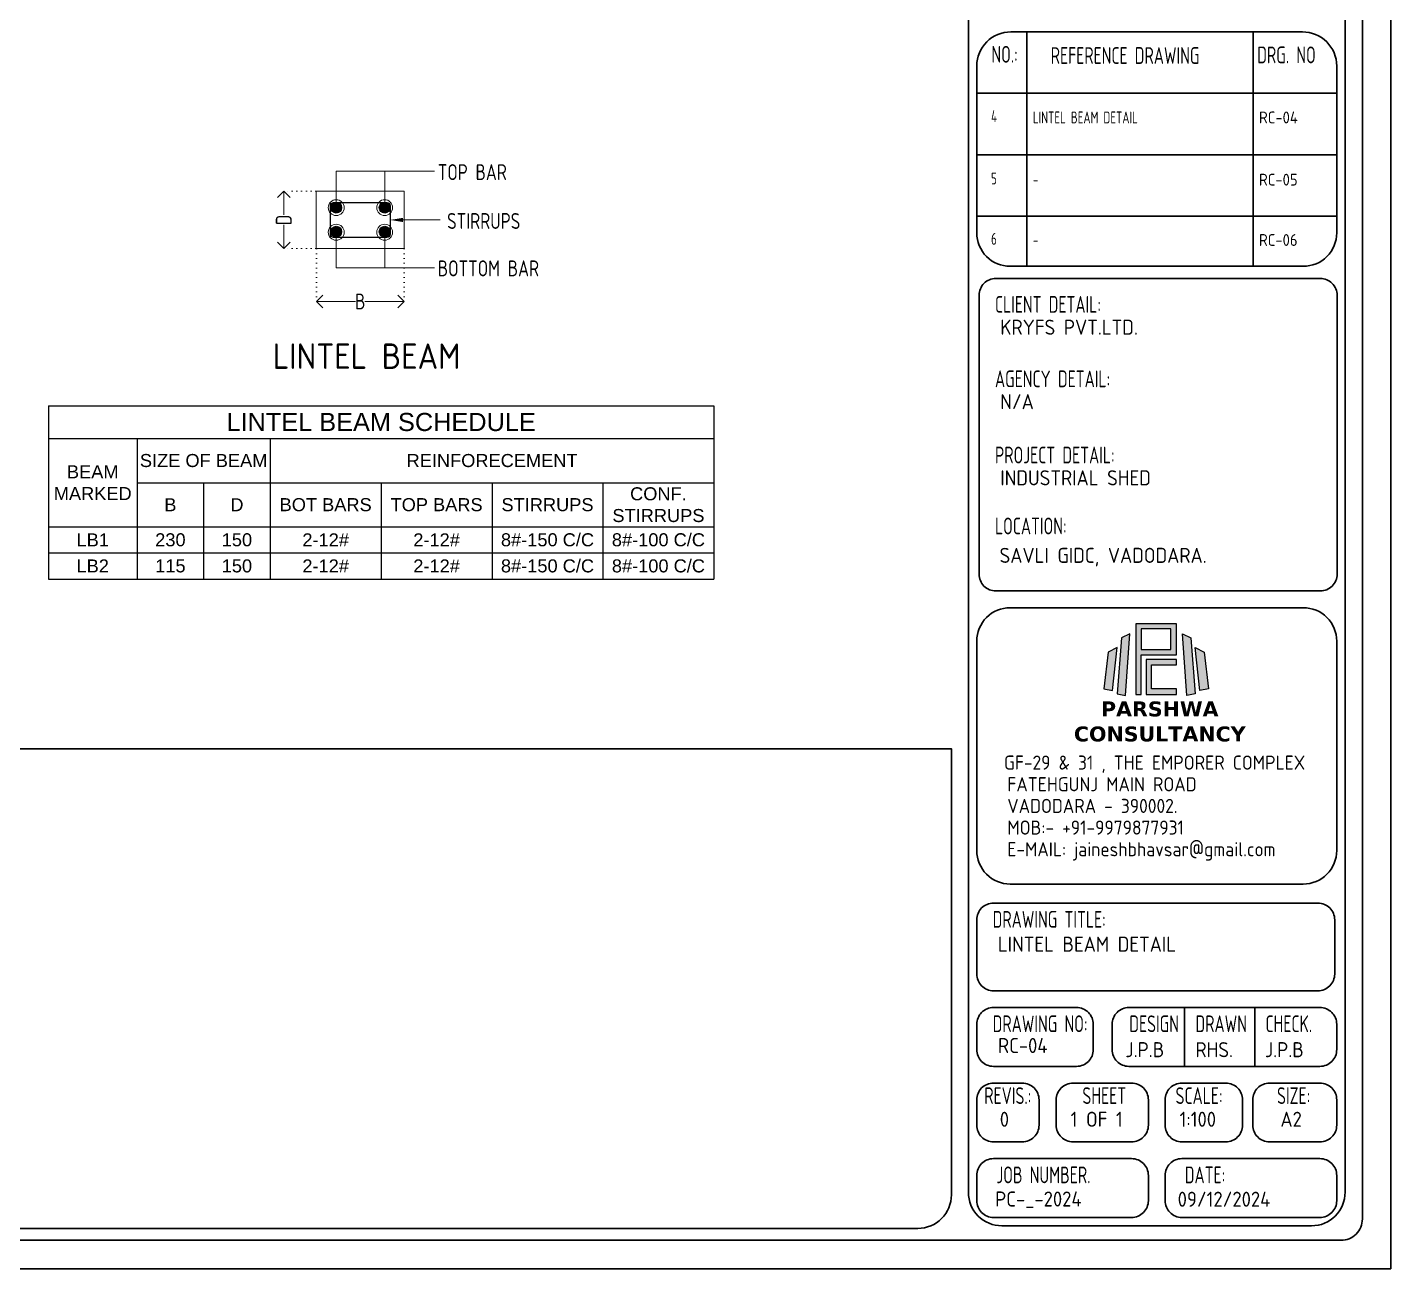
# Model space of a CAD drawing. Header units: inches. Extents: x -605 to 2991212, y -2872845 to 0.
# Drawn here: x 2727466 to 2779458, y -2732467 to -2685137 of the extents above; entities that cross this region are included whole.
import ezdxf
from ezdxf import colors
from ezdxf.entities.mleader import LeaderData, LeaderLine
from ezdxf.math import Vec2, Vec3

# ---------------------------------------------------------------- set-up
doc = ezdxf.new("R2010")
doc.units = ezdxf.units.IN
doc.header["$LTSCALE"] = 600
doc.header["$MEASUREMENT"] = 0
for name, pattern in [('$AUDIT_BAD_LTYPE8', [0]), ('CONTINOUS', [0]), ('DOT2', [0.125, 0, -0.125])]:
    doc.linetypes.add(name, pattern=pattern)
for name, color, linetype, lineweight in [('beam', 2, 'Continuous', 13), ('rDIMension', 1, 'Continuous', 18), ('rRCC 2', 40, 'Continuous', 15), ('rSHEET', 2, 'Continuous', 30), ('rTEXT 5', 6, 'Continuous', 40)]:
    doc.layers.add(name, color=color, linetype=linetype, lineweight=lineweight)
doc.layers.add('RC BEAM', color=130, linetype='Continuous')
doc.layers.add('see level', color=2, linetype='Continuous')
doc.layers.add('rFOUNDATION', color=7, linetype='CONTINOUS', lineweight=15, true_color=0xd26722)
doc.styles.add('DIM', font='geniso.shx', dxfattribs={"width": 0.85})
doc.styles.get("Standard").update_dxf_attribs({"font": 'arial.ttf'})
doc.styles.add('TEXT3', font='geniso.shx')
doc.styles.add('TEXT3 0.75NA', font='geniso.shx', dxfattribs={"width": 0.75})
doc.styles.add('TEXT5', font='geniso.shx')
doc.dimstyles.new('ST-100', dxfattribs={"dimscale": 100, "dimtxt": 2.5, "dimasz": 2, "dimexe": 0.18, "dimexo": 0.0625, "dimgap": 0.2, "dimtad": 0, "dimdec": 0, "dimzin": 0, "dimdsep": 46, "dimtxsty": 'DIM', "dimblk": 'OPEN90', "dimcen": 0.09, "dimclrd": 256, "dimclrt": 7, "dimadec": 0, "dimazin": 0, "dimtfac": 1, "dimtdec": 0, "dimtofl": 0, "dimtmove": 0, "dimatfit": 3, "dimldrblk": 'OPEN90', "dimfxl": 1, "dimtolj": 1, "dimtzin": 0, "dimlwd": -1, "dimarcsym": 0})

# ---------------------------------------------------------------- blocks, each defined once
blk = doc.blocks.new('Q')
at = {"linetype": 'Continuous', "ltscale": 0.5}
h = blk.add_hatch(color=152, dxfattribs=at)
h.dxf.hatch_style = 1
h.paths.add_polyline_path([(9.79, 19.18), (9.79, 9.76), (10.5, 9.76), (10.5, 15.05), (15.19, 15.05), (15.19, 19.18)])
h.paths.add_polyline_path([(10.5, 18.5), (10.5, 15.72), (14.45, 15.72), (14.45, 18.5)], flags=16)
h = blk.add_hatch(color=10, dxfattribs=at)
h.dxf.hatch_style = 1
h.paths.add_polyline_path([(7.87, 17.31), (7.27, 9.83), (8.41, 9.62), (8.96, 17.82)])
h.paths.add_polyline_path([(17.1, 17.31), (17.7, 9.83), (16.56, 9.62), (16.01, 17.82)])
h = blk.add_hatch(color=152, dxfattribs=at)
h.dxf.hatch_style = 1
h.paths.add_polyline_path([(6.07, 15.37), (5.53, 10.52), (6.67, 10.29), (7.27, 16.02)])
h.paths.add_polyline_path([(18.9, 15.37), (19.44, 10.52), (18.3, 10.29), (17.7, 16.02)])
h = blk.add_hatch(color=152, dxfattribs=at)
h.dxf.hatch_style = 1
h.paths.add_polyline_path([(11.15, 14.43), (11.15, 9.76), (15.19, 9.76), (15.19, 10.52), (11.87, 10.52), (11.87, 13.69), (15.19, 13.69), (15.19, 14.43)])
at = {"color": 152, "linetype": 'Continuous'}
for points in [[(9.79, 19.18), (9.79, 9.76), (10.5, 9.76), (10.5, 15.05), (15.19, 15.05), (15.19, 19.18), (9.79, 19.18)], [(10.5, 18.5), (10.5, 15.72), (14.45, 15.72), (14.45, 18.5), (10.5, 18.5)], [(6.07, 15.37), (5.53, 10.52), (6.67, 10.29), (7.27, 16.02), (6.07, 15.37)], [(18.9, 15.37), (19.44, 10.52), (18.3, 10.29), (17.7, 16.02), (18.9, 15.37)], [(11.15, 14.43), (11.15, 9.76), (15.19, 9.76), (15.19, 10.52), (11.87, 10.52), (11.87, 13.69), (15.19, 13.69), (15.19, 14.43), (11.15, 14.43)]]:
    blk.add_lwpolyline(points, dxfattribs=at)
at = {"color": 10, "linetype": 'Continuous'}
for points in [[(7.87, 17.31), (7.27, 9.83), (8.41, 9.62), (8.96, 17.82), (7.87, 17.31)], [(17.1, 17.31), (17.7, 9.83), (16.56, 9.62), (16.01, 17.82), (17.1, 17.31)]]:
    blk.add_lwpolyline(points, dxfattribs=at)
at = {"linetype": 'Continuous', "insert": (1.32, 8.82), "char_height": 2, "attachment_point": 1}
blk.add_mtext_dynamic_manual_height_columns('\\pxqc;{\\fVerdana|b1|i0|c0|p34;\\C152;PARSHWA\\PCONSULTANCY }', width=23.282, gutter_width=1, heights=[6.3], dxfattribs=at)
blk = doc.blocks.new('_Open90')
at = {"color": 0, "linetype": 'ByBlock', "lineweight": -2}
for p, q in [((0, 0), (-1, 0)), ((-0.5, 0.5), (0, 0)), ((0, 0), (-0.5, -0.5))]:
    blk.add_line(p, q, dxfattribs=at)
blk = doc.blocks.new('*D35')
at = {"layer": 'Defpoints', "color": 0, "transparency": 16777216}
for p in [(1462142, -841619), (1461630, -842519), (1462142, -842519)]:
    blk.add_point(p, dxfattribs=at)
at = {"layer": 'rDIMension', "color": 0, "linetype": 'DOT2', "lineweight": -2, "transparency": 16777216}
for p, q in [((1462135, -841619), (1461612, -841619)), ((1462135, -842519), (1461612, -842519))]:
    blk.add_line(p, q, dxfattribs=at)
at = {"layer": 'rDIMension', "transparency": 16777216}
for p, q in [((1461630, -841819), (1461630, -841990)), ((1461630, -842319), (1461630, -842148))]:
    blk.add_line(p, q, dxfattribs=at)
at = {"layer": 'rDIMension', "transparency": 16777216, "xscale": 200, "yscale": 200, "zscale": 200}
for p, rotation in [((1461630, -841619), 90), ((1461630, -842519), 270)]:
    blk.add_blockref('_Open90', p, dxfattribs=dict(at, rotation=rotation))
at = {"layer": 'rDIMension', "color": 7, "transparency": 16777216, "insert": (1461630, -842069), "char_height": 250, "attachment_point": 5, "rotation": 90, "style": 'DIM'}
blk.add_mtext('\\A1;D', dxfattribs=at)
blk = doc.blocks.new('_Origin')
at = {"color": 0, "linetype": 'ByBlock', "lineweight": -2}
blk.add_line((0, 0), (-1, 0), dxfattribs=at)
blk.add_circle((0, 0), 0.5, dxfattribs=at)
blk = doc.blocks.new('*D36')
at = {"layer": 'Defpoints', "color": 0, "transparency": 16777216}
for p in [(1462142, -842519), (1463522, -842519), (1463522, -843350)]:
    blk.add_point(p, dxfattribs=at)
at = {"layer": 'rDIMension', "color": 0, "linetype": 'DOT2', "lineweight": -2, "transparency": 16777216}
for p, q in [((1462142, -842525), (1462142, -843368)), ((1463522, -842525), (1463522, -843368))]:
    blk.add_line(p, q, dxfattribs=at)
at = {"layer": 'rDIMension', "transparency": 16777216}
for p, q in [((1462342, -843350), (1462759, -843350)), ((1463322, -843350), (1462905, -843350))]:
    blk.add_line(p, q, dxfattribs=at)
at = {"layer": 'rDIMension', "transparency": 16777216, "xscale": 200, "yscale": 200, "zscale": 200, "rotation": 180}
blk.add_blockref('_Open90', (1462142, -843350), dxfattribs=at)
at = {"layer": 'rDIMension', "transparency": 16777216, "xscale": 200, "yscale": 200, "zscale": 200}
blk.add_blockref('_Open90', (1463522, -843350), dxfattribs=at)
at = {"layer": 'rDIMension', "color": 7, "transparency": 16777216, "insert": (1462832, -843350), "char_height": 250, "attachment_point": 5, "style": 'DIM'}
blk.add_mtext('\\A1;B', dxfattribs=at)
blk = doc.blocks.new('*T1852')
at = {"layer": 'see level', "color": 0, "linetype": 'ByBlock', "lineweight": -2}
for p, q in [((0, 0), (25378, 0)), ((0, 0), (0, -4619)), ((25378, 0), (25378, -6608)), ((0, -1252), (25378, -1252)), ((3384, -1252), (3384, -6608)), ((8459, -1252), (8459, -6608)), ((3384, -2936), (25378, -2936)), ((5921, -2936), (5921, -6608)), ((12689, -2936), (12689, -6608)), ((16919, -2936), (16919, -6608)), ((21148, -2936), (21148, -6608)), ((0, -4619), (25378, -4619)), ((0, -4619), (0, -6608)), ((0, -5613), (25378, -5613)), ((0, -6608), (25378, -6608))]:
    blk.add_line(p, q, dxfattribs=at)
at = {"layer": 'see level', "color": 0, "linetype": 'ByBlock', "attachment_point": 5}
for s, insert, char_height, width in [('LINTEL BEAM SCHEDULE', (12689, -626), 690.58, 25046.34), ('SIZE OF BEAM', (5921, -2094), 497.22, 4744.08), ('REINFORECEMENT', (16919, -2094), 497.22, 16587.07), ('BEAM MARKED', (1692, -2936), 497.22, 3052.23), ('CONF. STIRRUPS', (23263, -3777), 497.22, 3898.16), ('B', (4653, -3777), 497, 2206.3), ('D', (7190, -3777), 497, 2206.3), ('BOT BARS', (10574, -3777), 497.2, 3898.16), ('TOP BARS', (14804, -3777), 497.2, 3898.16), ('STIRRUPS', (19033, -3777), 497.2, 3898.16), ('LB1', (1692, -5116), 497.2, 3052.23), ('230', (4653, -5116), 497.2, 2206.3), ('150', (7190, -5116), 497.2, 2206.3), ('2-12#', (10574, -5116), 497.2, 3898.16), ('2-12#', (14804, -5116), 497.2, 3898.16), ('8#-150 C/C', (19033, -5116), 497.2, 3898.16), ('8#-100 C/C', (23263, -5116), 497.2, 3898.16), ('LB2', (1692, -6111), 497.2, 3052.23), ('115', (4653, -6111), 497.2, 2206.3), ('150', (7190, -6111), 497.2, 2206.3), ('2-12#', (10574, -6111), 497.2, 3898.16), ('2-12#', (14804, -6111), 497.2, 3898.16), ('8#-150 C/C', (19033, -6111), 497.2, 3898.16), ('8#-100 C/C', (23263, -6111), 497.2, 3898.16)]:
    blk.add_mtext(s, dxfattribs=dict(at, insert=insert, char_height=char_height, width=width))
blk = doc.blocks.new('L')
at = {"layer": 'RC BEAM', "linetype": 'Continuous', "ltscale": 0.5}
h = blk.add_hatch(color=256, dxfattribs=at)
h.dxf.hatch_style = 1
edge = h.paths.add_edge_path()
edge.add_arc((1462454.6, -841875.8), 85.2, 90, 450)
h = blk.add_hatch(color=256, dxfattribs=at)
h.dxf.hatch_style = 1
edge = h.paths.add_edge_path()
edge.add_arc((1463215.6, -841875.8), 85.2, 90, 450)
h = blk.add_hatch(color=256, dxfattribs=at)
h.dxf.hatch_style = 1
edge = h.paths.add_edge_path()
edge.add_arc((1462454.6, -842253.7), 85.2, 90, 450)
h = blk.add_hatch(color=256, dxfattribs=at)
h.dxf.hatch_style = 1
edge = h.paths.add_edge_path()
edge.add_arc((1463215.6, -842253.7), 85.2, 90, 450)
at = {"layer": 'beam', "linetype": 'Continuous', "ltscale": 0.5}
blk.add_lwpolyline([(1462141.6, -842519), (1463521.6, -842519), (1463521.6, -841619), (1462141.6, -841619)], close=True, dxfattribs=at)
at = {"layer": 'RC BEAM', "linetype": 'Continuous', "ltscale": 0.5}
blk.add_lwpolyline([(1462362.1, -842292), (1462362.1, -841846, -0.4142136), (1462413.2, -841794.9), (1463250.1, -841794.9, -0.4142136), (1463301.2, -841846), (1463301.2, -842292, -0.4142136), (1463250.1, -842343.1), (1462413.2, -842343.1, -0.4142136)], format="xyb", close=True, dxfattribs=at)
at = {"layer": 'RC BEAM', "linetype": '$AUDIT_BAD_LTYPE8', "ltscale": 0.5}
for centre in [(1462454.6, -841875.8), (1463215.6, -841875.8), (1462454.6, -842253.7), (1463215.6, -842253.7)]:
    blk.add_circle(centre, 85.2, dxfattribs=at)
at = {"layer": 'rRCC 2', "color": 7, "style": 'DIM', "width": 0.85}
for s, p in [('TOP BAR', (1464050, -841443.1)), ('STIRRUPS', (1464196.2, -842210.5)), ('BOTTOM BAR', (1464050, -842954.6))]:
    blk.add_text(s, height=250, dxfattribs=at).set_placement(p)
at = {"layer": 'rTEXT 5', "lineweight": 13, "style": 'TEXT5'}
blk.add_text('LINTEL BEAM', height=400, dxfattribs=at).set_placement((1461457.1, -844409))
at = {"layer": 'rDIMension'}
dim = blk.add_linear_dim(base=(1461630, -842519), p1=(1462141.6, -841619), p2=(1462141.6, -842519), angle=90, text='D', dimstyle='ST-100', dxfattribs=at)
dim.commit()
dim.dimension.update_dxf_attribs({"geometry": '*D35', "text_midpoint": (1461630, -842069)})
dim = blk.add_linear_dim(base=(1463521.6, -843349.9), p1=(1462141.6, -842519), p2=(1463521.6, -842519), text='B', dimstyle='ST-100', dxfattribs=at)
dim.commit()
dim.dimension.update_dxf_attribs({"geometry": '*D36', "text_midpoint": (1462831.6, -843349.9)})
at = {"linetype": 'ByBlock'}
ml = blk.add_multileader_mtext('Standard', dxfattribs=at)
ml.set_content('', color=256)
ml.set_leader_properties(color=2)
ml.set_arrow_properties(name='ORIGIN')
ml.build(insert=Vec2(0, 0))
ml.multileader.update_dxf_attribs({"text_top_attachment_type": 0, "text_bottom_attachment_type": 0, "dogleg_length": 0.36, "arrow_head_size": 250})
ctx = ml.context
ctx.base_point, ctx.char_height, ctx.arrow_head_size, ctx.landing_gap_size, ctx.plane_origin = Vec3(1463998.7, -841302.4), 0.36, 250, 0.18, Vec3(1462454.6, -841875.8)
notes = []
notes.append((ctx, [(0, (1, 1, 0), (1462454.6, -841302.4), (1, 0), 1544, [(0, [(1462454.6, -841875.8)], 256, [])])]))
ctx.mtext.insert, ctx.mtext.flow_direction = Vec3(1463998.9, -841302.2), 5
ml = blk.add_multileader_mtext('Standard', dxfattribs=at)
ml.set_content('', color=256)
ml.set_leader_properties(color=2)
ml.set_arrow_properties(name='ORIGIN')
ml.build(insert=Vec2(0, 0))
ml.multileader.update_dxf_attribs({"text_top_attachment_type": 0, "text_bottom_attachment_type": 0, "dogleg_length": 0.36, "arrow_head_size": 250})
ctx = ml.context
ctx.base_point, ctx.char_height, ctx.arrow_head_size, ctx.landing_gap_size, ctx.plane_origin = Vec3(1463844.2, -841302.4), 0.36, 250, 0.18, Vec3(1463215.6, -841875.8)
notes.append((ctx, [(0, (1, 1, 0), (1463215.6, -841302.4), (1, 0), 628.5, [(0, [(1463215.6, -841875.8)], 256, [])])]))
ctx.mtext.insert, ctx.mtext.flow_direction = Vec3(1463844.3, -841302.2), 5
ml = blk.add_multileader_mtext('Standard', dxfattribs=at)
ml.set_content('', color=256)
ml.set_leader_properties(color=3)
ml.build(insert=Vec2(0, 0))
ml.multileader.update_dxf_attribs({"text_top_attachment_type": 0, "text_bottom_attachment_type": 0, "dogleg_length": 0.36, "arrow_head_size": 200})
ctx = ml.context
ctx.base_point, ctx.char_height, ctx.arrow_head_size, ctx.landing_gap_size, ctx.plane_origin = Vec3(1464089, -842069), 0.36, 200, 0.18, Vec3(1463301.2, -842069)
notes.append((ctx, [(0, (1, 1, 0), (1464088.2, -842069), (1, 0), 0.72, [(0, [(1463301.2, -842069)], 256, [])])]))
ctx.mtext.insert, ctx.mtext.flow_direction = Vec3(1464089.1, -842068.8), 5
ml = blk.add_multileader_mtext('Standard', dxfattribs=at)
ml.set_content('', color=256)
ml.set_leader_properties(color=2)
ml.set_arrow_properties(name='ORIGIN')
ml.build(insert=Vec2(0, 0))
ml.multileader.update_dxf_attribs({"text_top_attachment_type": 0, "text_bottom_attachment_type": 0, "dogleg_length": 0.36, "arrow_head_size": 250})
ctx = ml.context
ctx.base_point, ctx.char_height, ctx.arrow_head_size, ctx.landing_gap_size, ctx.plane_origin = Vec3(1463998.7, -842819.3), 0.36, 250, 0.18, Vec3(1462454.6, -842262.2)
notes.append((ctx, [(0, (1, 1, 0), (1462454.6, -842819.3), (1, 0), 1544, [(0, [(1462454.6, -842262.2)], 256, [])])]))
ctx.mtext.insert, ctx.mtext.flow_direction = Vec3(1463998.9, -842819.1), 5
ml = blk.add_multileader_mtext('Standard', dxfattribs=at)
ml.set_content('', color=256)
ml.set_leader_properties(color=2)
ml.set_arrow_properties(name='ORIGIN')
ml.build(insert=Vec2(0, 0))
ml.multileader.update_dxf_attribs({"text_top_attachment_type": 0, "text_bottom_attachment_type": 0, "dogleg_length": 0.36, "arrow_head_size": 250})
ctx = ml.context
ctx.base_point, ctx.char_height, ctx.arrow_head_size, ctx.landing_gap_size, ctx.plane_origin = Vec3(1463844.2, -842819.3), 0.36, 250, 0.18, Vec3(1463215.6, -842262.2)
notes.append((ctx, [(0, (1, 1, 0), (1463215.6, -842819.3), (1, 0), 628.5, [(0, [(1463215.6, -842262.2)], 256, [])])]))
ctx.mtext.insert, ctx.mtext.flow_direction = Vec3(1463844.3, -842819.1), 5
for ctx, leaders in notes:
    for number, flags, end, landing, length, lines in leaders:
        leader = LeaderData()
        leader.index, (leader.has_last_leader_line, leader.has_dogleg_vector, leader.attachment_direction) = number, flags
        leader.last_leader_point, leader.dogleg_vector, leader.dogleg_length = Vec3(end), Vec3(landing), length
        for number, points, colour, breaks in lines:
            line = LeaderLine()
            line.index, line.vertices, line.color, line.breaks = number, Vec3.list(points), colors.encode_raw_color(colour), breaks
            leader.lines.append(line)
        ctx.leaders.append(leader)

msp = doc.modelspace()

# ---------------------------------------------------------------- linework, layer by layer
at = {"layer": 'rSHEET'}
for p, q in [((2765586.8, -2685311.5), (2765586.8, -2694250)), ((2774206.1, -2685311.5), (2774206.1, -2694250)), ((2777398.4, -2687652.5), (2763671.5, -2687652.5)), ((2777398.4, -2689993.5), (2763671.5, -2689993.5)), ((2777398.4, -2692334.6), (2763671.5, -2692334.6)), ((2771595.3, -2722509.3), (2771595.3, -2724751.4)), ((2774281.3, -2722509.3), (2774281.3, -2724751.4))]:
    msp.add_line(p, q, dxfattribs=at)
msp.add_lwpolyline([(2779457.8, -2732467.4), (2779457.8, -2618689.5), (2699008.7, -2618689.5), (2699008.7, -2732467.4)], close=True, dxfattribs=at)
for points in [[(2778376.2, -2730571.1), (2778376.2, -2620585.8, 0.4142136), (2777563.5, -2619773.1), (2700903, -2619773.1, 0.4142136), (2700090.3, -2620585.8), (2700090.3, -2730571.1, 0.4142136), (2700903, -2731383.8), (2777563.5, -2731383.8, 0.4142136)], [(2763352.2, -2675560.2), (2777717.6, -2675560.2), (2777717.6, -2729554.8, -0.4142136), (2776440.7, -2730831.7), (2764629.1, -2730831.7, -0.4142136), (2763352.2, -2729554.8)], [(2777398.4, -2686614), (2777398.4, -2692973, -0.4142136), (2776121.5, -2694250), (2764948.4, -2694250, -0.4142136), (2763671.5, -2692973), (2763671.5, -2686614, -0.4142136), (2764974, -2685311.5), (2776095.9, -2685311.5, -0.4142136)], [(2776774.5, -2706626.7), (2764399.2, -2706626.7, -0.4142136), (2763760.7, -2705988.2), (2763760.7, -2695353.7, -0.4142136), (2764399.2, -2694715.2), (2776774.5, -2694715.2, -0.4142136), (2777413, -2695353.7), (2777413, -2705988.2, -0.4142136)], [(2764948.4, -2707265.1), (2776121.5, -2707265.1, -0.4142136), (2777398.4, -2708542), (2777398.4, -2716522.8, -0.4142136), (2776121.5, -2717799.8), (2764948.4, -2717799.8, -0.4142136), (2763671.5, -2716522.8), (2763671.5, -2708542, -0.4142136)], [(2700536.5, -2712643.1), (2762705.1, -2712643.1), (2762705.1, -2729651.2, -0.4142136), (2761428.2, -2730928.1), (2701813.4, -2730928.1, -0.4142136), (2700536.5, -2729651.2)], [(2776682.6, -2721870.9), (2764309.9, -2721870.9, -0.4142136), (2763671.5, -2721232.4), (2763671.5, -2719165.6, -0.4142136), (2764309.9, -2718527.1), (2776682.6, -2718527.1, -0.4142136), (2777321.1, -2719165.6), (2777321.1, -2721232.4, -0.4142136)], [(2767477, -2724751.4), (2764309.9, -2724751.4, -0.4142136), (2763671.5, -2724113), (2763671.5, -2723147.8, -0.4142136), (2764309.9, -2722509.3), (2767477, -2722509.3, -0.4142136), (2768115.4, -2723147.8), (2768115.4, -2724113, -0.4142136)], [(2776759.9, -2724751.4), (2769474.1, -2724751.4, -0.4142136), (2768835.6, -2724113), (2768835.6, -2723147.8, -0.4142136), (2769474.1, -2722509.3), (2776759.9, -2722509.3, -0.4142136), (2777398.4, -2723147.8), (2777398.4, -2724113, -0.4142136)], [(2764309.9, -2725389.9), (2765408.4, -2725389.9, -0.4142136), (2766046.8, -2726028.4), (2766046.8, -2726993.5, -0.4142136), (2765408.4, -2727632), (2764309.9, -2727632, -0.4142136), (2763671.5, -2726993.5), (2763671.5, -2726028.4, -0.4142136)], [(2767341.6, -2725389.9), (2769577.2, -2725389.9, -0.4142136), (2770215.7, -2726028.4), (2770215.7, -2726993.5, -0.4142136), (2769577.2, -2727632), (2767341.6, -2727632, -0.4142136), (2766703.1, -2726993.5), (2766703.1, -2726028.4, -0.4142136)], [(2771492.6, -2725389.9), (2773168.6, -2725389.9, -0.4142136), (2773807, -2726028.4), (2773807, -2726993.5, -0.4142136), (2773168.6, -2727632), (2771492.6, -2727632, -0.4142136), (2770854.2, -2726993.5), (2770854.2, -2726028.4, -0.4142136)], [(2774835.5, -2725389.9), (2776759.9, -2725389.9, -0.4142136), (2777398.4, -2726028.4), (2777398.4, -2726993.5, -0.4142136), (2776759.9, -2727632), (2774835.5, -2727632, -0.4142136), (2774197, -2726993.5), (2774197, -2726028.4, -0.4142136)], [(2769577.2, -2730512.5), (2764309.9, -2730512.5, -0.4142136), (2763671.5, -2729874.1), (2763671.5, -2728908.9, -0.4142136), (2764309.9, -2728270.4), (2769577.2, -2728270.4, -0.4142136), (2770215.7, -2728908.9), (2770215.7, -2729874.1, -0.4142136)], [(2776759.9, -2730512.5), (2771492.6, -2730512.5, -0.4142136), (2770854.2, -2729874.1), (2770854.2, -2728908.9, -0.4142136), (2771492.6, -2728270.4), (2776759.9, -2728270.4, -0.4142136), (2777398.4, -2728908.9), (2777398.4, -2729874.1, -0.4142136)]]:
    msp.add_lwpolyline(points, format="xyb", close=True, dxfattribs=at)

# ---------------------------------------------------------------- block references
msp.add_blockref('*T1852', (2728270.3, -2699563.6))
at = {"linetype": 'Continuous', "xscale": 286.0957289501403, "yscale": 286.0957289501403, "zscale": 286.0957289501403}
msp.add_blockref('Q', (2766941.9, -2713362.4), dxfattribs=at)
at = {"layer": 'rFOUNDATION', "linetype": 'ByBlock', "xscale": 2.426930340737112, "yscale": 2.426930340737112, "zscale": 2.426930340737112}
msp.add_blockref('L', (-810028.1, -648839.3), dxfattribs=at)

# ---------------------------------------------------------------- texts
at = {"layer": 'rSHEET', "style": 'TEXT3 0.75NA', "width": 0.75}
for s, height, p in [('NO.:', 638.46, (2764230.9, -2686486.1)), ('REFERENCE DRAWING', 638.463, (2766491.7, -2686532.6)), ('DRG. NO', 638.46, (2774366.2, -2686509.2)), ('5', 451.4, (2764218.3, -2691126.8)), ('-', 451.4, (2765812.9, -2691172.6)), ('6', 451.4, (2764218.3, -2693426.9)), ('-', 451.4, (2765812.9, -2693472.7)), ('CLIENT DETAIL:', 638.463, (2764366.6, -2696021.1)), ('AGENCY DETAIL:', 638.463, (2764366.6, -2698859.2)), ('PROJECT DETAIL:', 638.463, (2764366.6, -2701764.1)), ('LOCATION:', 638.46, (2764366.6, -2704468.7)), ('DRAWING TITLE:', 638.463, (2764277.3, -2719465.7)), ('DRAWING NO:', 638.463, (2764277.3, -2723447.9)), ('DESIGN', 638.46, (2769488.2, -2723447.9)), ('DRAWN', 638.46, (2772011.3, -2723447.9)), ('CHECK.', 638.46, (2774681, -2723447.9)), ('REVIS.:', 638.46, (2763957.5, -2726188)), ('SHEET', 638.46, (2767700.6, -2726188)), ('SCALE:', 638.46, (2771252.5, -2726188)), ('SIZE:', 638.46, (2775122.8, -2726188)), ('JOB NUMBER.', 638.463, (2764421.6, -2729209)), ('DATE:', 638.46, (2771604.3, -2729209))]:
    msp.add_text(s, height=height, dxfattribs=at).set_placement(p)
at = {"layer": 'rSHEET', "color": 1, "style": 'TEXT3 0.75NA', "width": 0.75}
for s, height, p in [('4', 451.4, (2764218.3, -2688754.8)), ('LINTEL BEAM DETAIL', 451.439, (2765812.9, -2688800.5))]:
    msp.add_text(s, height=height, dxfattribs=at).set_placement(p)
at = {"layer": 'rSHEET', "color": 1, "style": 'TEXT3 0.75NA'}
msp.add_text('RC-04', height=451.44, dxfattribs=at).set_placement((2774432.2, -2688800.5))
at = {"layer": 'rSHEET'}
for s, height, style, p in [('RC-05', 451.44, 'TEXT3 0.75NA', (2774432.2, -2691172.6)), ('RC-06', 451.44, 'TEXT3 0.75NA', (2774432.2, -2693472.7)), ('KRYFS PVT.LTD.', 574.616, 'TEXT3', (2764570, -2696858.8)), ('N/A', 574.62, 'TEXT3', (2764570, -2699697)), ('INDUSTRIAL SHED', 574.616, 'TEXT3', (2764570, -2702601.9)), ('SAVLI GIDC, VADODARA.', 574.616, 'TEXT3', (2764542.3, -2705557.3)), ('LINTEL BEAM DETAIL', 574.616, 'TEXT3', (2764480.7, -2720382.2)), ('RC-04', 574.62, 'TEXT3', (2764480.7, -2724245)), ('J.P.B', 574.62, 'TEXT3', (2769340.3, -2724403.1)), ('RHS.', 574.62, 'TEXT3', (2772010.8, -2724403.1)), ('J.P.B', 574.62, 'TEXT3', (2774660.9, -2724403.1)), ('0', 574.6, 'TEXT3', (2764550.3, -2727056.7)), ('1 OF 1', 574.62, 'TEXT3', (2767251.2, -2727056.7)), ('1:100', 574.62, 'TEXT3', (2771405.2, -2727056.7)), ('A2', 574.62, 'TEXT3', (2775251.7, -2727056.7)), ('PC-_-2024', 574.62, 'TEXT3', (2764373, -2730097.3)), ('09/12/2024', 574.62, 'TEXT3', (2771332.9, -2730105.2))]:
    msp.add_text(s, height=height, dxfattribs=dict(at, style=style)).set_placement(p)
at = {"layer": 'rSHEET', "lineweight": 13, "style": 'TEXT3'}
for s, p in [('GF-29 & 31 , THE EMPORER COMPLEX', (2764712.9, -2713440)), ('FATEHGUNJ MAIN ROAD', (2764836.7, -2714265.7)), ('VADODARA - 390002.', (2764836.7, -2715091.5)), ('MOB:- +91-9979877931', (2764836.7, -2715917.2)), ('E-MAIL: jaineshbhavsar@gmail.com', (2764836.7, -2716742.9))]:
    msp.add_text(s, height=537.942, dxfattribs=at).set_placement(p)

doc.saveas('drawing.dxf')
